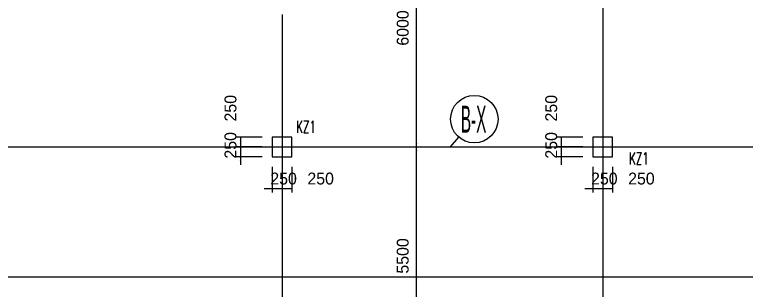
# Model space of a CAD drawing. Extents: x 387171 to 699106, y 11966 to 245688.
# Drawn here: x 556306 to 574785, y 203470 to 210424 of the extents above; entities that cross this region are included whole.
import ezdxf

# ---------------------------------------------------------------- set-up
doc = ezdxf.new("R2010")
doc.units = 0
doc.header["$LTSCALE"] = 100
doc.header["$MEASUREMENT"] = 0
for name, color, linetype in [('COLU', 7, 'Continuous'), ('DIM', 3, 'Continuous'), ('DOTE', 253, 'Continuous'), ('L-AXIS', 3, 'Continuous'), ('NUM', 7, 'Continuous')]:
    doc.layers.add(name, color=color, linetype=linetype)
doc.styles.add('hztxt', font='hztxt')
doc.styles.get("Standard").update_dxf_attribs({"font": 'standard'})
doc.dimstyles.get("Standard").update_dxf_attribs({"dimtxt": 300, "dimasz": 100, "dimexe": 100, "dimexo": 250, "dimgap": 100, "dimtad": 0, "dimtoh": 1, "dimdec": 0, "dimdsep": 46, "dimcen": 0.09, "dimclrt": 7, "dimadec": 0, "dimazin": 0, "dimtfac": 1, "dimtdec": 4, "dimtofl": 0, "dimtmove": 0, "dimatfit": 3, "dimfxl": 1, "dimtolj": 1, "dimtzin": 0, "dimarcsym": 0})

# ---------------------------------------------------------------- blocks, each defined once
blk = doc.blocks.new('*D2063')
at = {"layer": 'L-AXIS', "color": 0, "linetype": 'ByBlock', "lineweight": -2}
for p, q in [((565446, 207088), (566558, 207088)), ((566458, 201588), (566458, 207088)), ((565446, 201588), (566558, 201588))]:
    blk.add_line(p, q, dxfattribs=at)
for points in [[(566458, 207088), (566474, 206988), (566441, 206988)], [(566458, 201588), (566441, 201688), (566474, 201688)]]:
    blk.add_solid(points, dxfattribs=at)
at = {"layer": 'L-AXIS', "color": 7, "linetype": 'Continuous', "lineweight": -2, "insert": (566108, 204338), "char_height": 300, "width": 780, "attachment_point": 5, "rotation": 90, "style": 'hztxt'}
blk.add_mtext('5500', dxfattribs=at)
blk = doc.blocks.new('*D814')
at = {"layer": 'L-AXIS', "color": 0, "linetype": 'ByBlock', "lineweight": -2}
for p, q in [((565446, 213088), (566558, 213088)), ((566458, 207088), (566458, 213088)), ((565446, 207088), (566558, 207088))]:
    blk.add_line(p, q, dxfattribs=at)
for points in [[(566458, 213088), (566474, 212988), (566441, 212988)], [(566458, 207088), (566441, 207188), (566474, 207188)]]:
    blk.add_solid(points, dxfattribs=at)
at = {"layer": 'L-AXIS', "color": 7, "linetype": 'Continuous', "lineweight": -2, "insert": (566108, 210088), "char_height": 300, "width": 770, "attachment_point": 5, "rotation": 90, "style": 'hztxt'}
blk.add_mtext('6000', dxfattribs=at)
blk = doc.blocks.new('_AXISO')
blk.add_circle((0, 0), 0.5)
blk = doc.blocks.new('*D2884')
at = {"layer": 'DIM', "color": 0, "linetype": 'ByBlock', "lineweight": -2}
for p, q in [((562558, 207338), (561908, 207338)), ((562008, 207338), (562008, 207088)), ((562558, 207088), (561908, 207088))]:
    blk.add_line(p, q, dxfattribs=at)
for points in [[(562008, 207338), (562025, 207238), (561991, 207238)], [(562008, 207088), (561991, 207188), (562025, 207188)]]:
    blk.add_solid(points, dxfattribs=at)
at = {"layer": 'DIM', "color": 7, "linetype": 'Continuous', "lineweight": -2, "insert": (561758, 208064), "char_height": 300, "width": 566.67, "attachment_point": 5, "rotation": 90, "style": 'hztxt'}
blk.add_mtext('250', dxfattribs=at)
blk = doc.blocks.new('*D2794')
at = {"layer": 'DIM', "color": 0, "linetype": 'ByBlock', "lineweight": -2}
for p, q in [((562008, 207288), (562008, 206638)), ((562558, 207088), (561908, 207088)), ((562558, 206838), (561908, 206838))]:
    blk.add_line(p, q, dxfattribs=at)
for points in [[(562008, 207088), (561991, 207188), (562025, 207188)], [(562008, 206838), (562025, 206738), (561991, 206738)]]:
    blk.add_solid(points, dxfattribs=at)
at = {"layer": 'DIM', "color": 7, "linetype": 'Continuous', "lineweight": -2, "insert": (561758, 207128), "char_height": 300, "width": 566.67, "attachment_point": 5, "rotation": 90, "style": 'hztxt'}
blk.add_mtext('250', dxfattribs=at)
blk = doc.blocks.new('*D2427')
at = {"layer": 'DIM', "color": 0, "linetype": 'ByBlock', "lineweight": -2}
for p, q in [((562808, 206588), (562808, 205938)), ((563058, 206588), (563058, 205938)), ((562608, 206038), (563258, 206038))]:
    blk.add_line(p, q, dxfattribs=at)
for points in [[(562808, 206038), (562708, 206021), (562708, 206055)], [(563058, 206038), (563158, 206055), (563158, 206021)]]:
    blk.add_solid(points, dxfattribs=at)
at = {"layer": 'DIM', "color": 7, "linetype": 'Continuous', "lineweight": -2, "insert": (563098, 206288), "char_height": 300, "width": 566.67, "attachment_point": 5, "style": 'hztxt'}
blk.add_mtext('250', dxfattribs=at)
blk = doc.blocks.new('*D1952')
at = {"layer": 'DIM', "color": 0, "linetype": 'ByBlock', "lineweight": -2}
for p, q in [((563058, 206588), (563058, 205938)), ((563308, 206588), (563308, 205938)), ((563058, 206038), (563308, 206038))]:
    blk.add_line(p, q, dxfattribs=at)
for points in [[(563058, 206038), (563158, 206055), (563158, 206021)], [(563308, 206038), (563208, 206021), (563208, 206055)]]:
    blk.add_solid(points, dxfattribs=at)
at = {"layer": 'DIM', "color": 7, "linetype": 'Continuous', "lineweight": -2, "insert": (564034, 206288), "char_height": 300, "width": 566.67, "attachment_point": 5, "style": 'hztxt'}
blk.add_mtext('250', dxfattribs=at)
blk = doc.blocks.new('*D1912')
at = {"layer": 'DIM', "color": 0, "linetype": 'ByBlock', "lineweight": -2}
for p, q in [((570658, 207338), (570008, 207338)), ((570108, 207338), (570108, 207088)), ((570658, 207088), (570008, 207088))]:
    blk.add_line(p, q, dxfattribs=at)
for points in [[(570108, 207338), (570125, 207238), (570091, 207238)], [(570108, 207088), (570091, 207188), (570125, 207188)]]:
    blk.add_solid(points, dxfattribs=at)
at = {"layer": 'DIM', "color": 7, "linetype": 'Continuous', "lineweight": -2, "insert": (569858, 208064), "char_height": 300, "width": 566.67, "attachment_point": 5, "rotation": 90, "style": 'hztxt'}
blk.add_mtext('250', dxfattribs=at)
blk = doc.blocks.new('*D1465')
at = {"layer": 'DIM', "color": 0, "linetype": 'ByBlock', "lineweight": -2}
for p, q in [((570108, 207288), (570108, 206638)), ((570658, 207088), (570008, 207088)), ((570658, 206838), (570008, 206838))]:
    blk.add_line(p, q, dxfattribs=at)
for points in [[(570108, 207088), (570091, 207188), (570125, 207188)], [(570108, 206838), (570125, 206738), (570091, 206738)]]:
    blk.add_solid(points, dxfattribs=at)
at = {"layer": 'DIM', "color": 7, "linetype": 'Continuous', "lineweight": -2, "insert": (569858, 207128), "char_height": 300, "width": 566.67, "attachment_point": 5, "rotation": 90, "style": 'hztxt'}
blk.add_mtext('250', dxfattribs=at)
blk = doc.blocks.new('*D1042')
at = {"layer": 'DIM', "color": 0, "linetype": 'ByBlock', "lineweight": -2}
for p, q in [((570908, 206588), (570908, 205938)), ((571158, 206588), (571158, 205938)), ((570708, 206038), (571358, 206038))]:
    blk.add_line(p, q, dxfattribs=at)
for points in [[(570908, 206038), (570808, 206021), (570808, 206055)], [(571158, 206038), (571258, 206055), (571258, 206021)]]:
    blk.add_solid(points, dxfattribs=at)
at = {"layer": 'DIM', "color": 7, "linetype": 'Continuous', "lineweight": -2, "insert": (571198, 206288), "char_height": 300, "width": 566.67, "attachment_point": 5, "style": 'hztxt'}
blk.add_mtext('250', dxfattribs=at)
blk = doc.blocks.new('*D954')
at = {"layer": 'DIM', "color": 0, "linetype": 'ByBlock', "lineweight": -2}
for p, q in [((571158, 206588), (571158, 205938)), ((571408, 206588), (571408, 205938)), ((571158, 206038), (571408, 206038))]:
    blk.add_line(p, q, dxfattribs=at)
for points in [[(571158, 206038), (571258, 206055), (571258, 206021)], [(571408, 206038), (571308, 206021), (571308, 206055)]]:
    blk.add_solid(points, dxfattribs=at)
at = {"layer": 'DIM', "color": 7, "linetype": 'Continuous', "lineweight": -2, "insert": (572134, 206288), "char_height": 300, "width": 566.67, "attachment_point": 5, "style": 'hztxt'}
blk.add_mtext('250', dxfattribs=at)
blk = doc.blocks.new('后浇带现场')
at = {"color": 6, "lineweight": 30}
blk.add_lwpolyline([(715456, 762040), (715456, 738130), (710856, 738130), (710856, 730849), (774707, 730849), (774707, 772730)], dxfattribs=at)

msp = doc.modelspace()

# ---------------------------------------------------------------- linework, layer by layer
at = {"layer": 'COLU'}
for points in [[(562808.1, 206837.9), (563308.1, 206837.9), (563308.1, 207337.9), (562808.1, 207337.9)], [(570908.1, 206837.9), (571408.1, 206837.9), (571408.1, 207337.9), (570908.1, 207337.9)]]:
    msp.add_lwpolyline(points, close=True, dxfattribs=at)
at = {"layer": 'DOTE'}
for p, q in [((571158.1, 213087.9), (571158.1, 94087.9)), ((563058.1, 210429.3), (563058.1, 84089.2)), ((488958, 207087.9), (664518.6, 207087.9))]:
    msp.add_line(p, q, dxfattribs=at)
at = {"layer": 'L-AXIS'}
for p, q in [((567313.6, 207087.9), (567523.1, 207332.4)), ((565446, 207087.9), (567313.6, 207087.9))]:
    msp.add_line(p, q, dxfattribs=at)

# ---------------------------------------------------------------- block references
at = {"color": 3, "lineweight": 30}
msp.add_blockref('后浇带现场', (-182998.7, -527042.1), dxfattribs=at)
at = {"layer": 'L-AXIS'}
ref = msp.add_blockref('_AXISO', (567913.6, 207787.9), dxfattribs=dict(at, xscale=1199.999999999997, yscale=1200, rotation=359.9996457873818))
ref.add_attrib('A', 'B-X', (567574.2, 207448.5), dxfattribs={"height": 678.82, "style": 'hztxt', "width": 0.42623})

# ---------------------------------------------------------------- texts
at = {"layer": 'NUM', "color": 200, "width": 0.7}
for p in [(563414.1, 207444), (571819.4, 206647.6)]:
    msp.add_text('KZ1', height=300, dxfattribs=at).set_placement(p)

# ---------------------------------------------------------------- dimensions: what is measured, and where the dimension line sits
at = {"layer": 'DIM', "color": 200}
for p1, p2, picture, middle in [((562808.1, 207337.9), (562808.1, 207087.9), '*D2884', (561758.1, 207556)), ((570908.1, 207337.9), (570908.1, 207087.9), '*D1912', (569858.1, 207556)), ((562808.1, 207087.9), (562808.1, 206837.9), '*D2794', (561758.1, 206619.9)), ((570908.1, 207087.9), (570908.1, 206837.9), '*D1465', (569858.1, 206619.9)), ((562808.1, 206837.9), (563058.1, 206837.9), '*D2427', (562590, 206287.9)), ((563058.1, 206837.9), (563308.1, 206837.9), '*D1952', (563526.1, 206287.9)), ((570908.1, 206837.9), (571158.1, 206837.9), '*D1042', (570690, 206287.9)), ((571158.1, 206837.9), (571408.1, 206837.9), '*D954', (571626.1, 206287.9))]:
    dim = msp.add_aligned_dim(p1=p1, p2=p2, distance=-800, dimstyle='Standard', dxfattribs=at)
    dim.commit()
    dim.dimension.update_dxf_attribs({"geometry": picture, "text_midpoint": middle})
at = {"layer": 'L-AXIS'}
for base, p1, p2, picture, middle in [((566457.5, 213087.9), (565196, 207087.9), (565196, 213087.9), '*D814', (566107.5, 210087.9)), ((566457.5, 207087.9), (565196, 201587.9), (565196, 207087.9), '*D2063', (566107.5, 204337.9))]:
    dim = msp.add_linear_dim(base=base, p1=p1, p2=p2, angle=90, dimstyle='Standard', dxfattribs=at)
    dim.commit()
    dim.dimension.update_dxf_attribs({"geometry": picture, "text_midpoint": middle})

doc.saveas('drawing.dxf')
